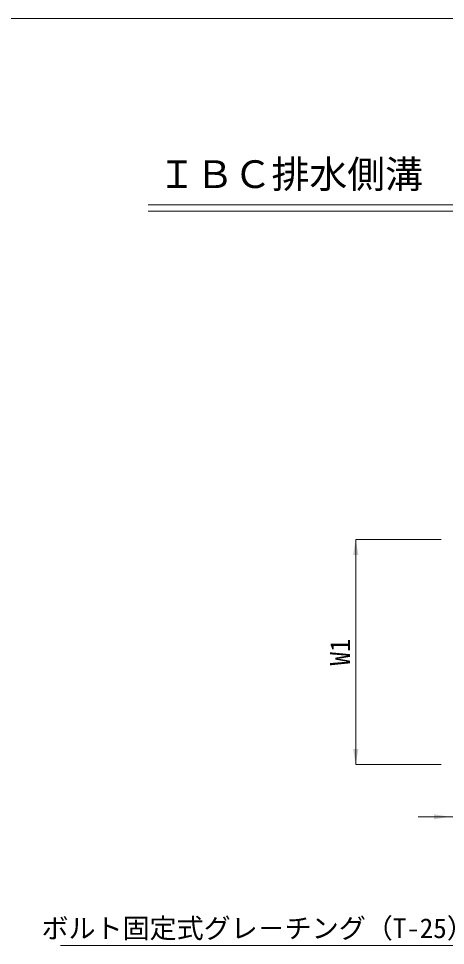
# Model space of a CAD drawing. Units: millimetres at full size; details may follow other scales. Extents: x 50430 to 75195, y -63423 to -40900.
# Drawn here: x 64853 to 65876, y -51904 to -49682 of the extents above; entities that cross this region are included whole.
import ezdxf
from ezdxf.enums import TextEntityAlignment as Align

# ---------------------------------------------------------------- set-up
doc = ezdxf.new("R2010")
doc.units = ezdxf.units.MM
doc.header["$LTSCALE"] = 30
for name, color, linetype, lineweight in [('0_2', 7, 'Continuous', 13), ('寸法線', 7, 'Continuous', 9), ('枠', 5, 'Continuous', 5)]:
    doc.layers.add(name, color=color, linetype=linetype, lineweight=lineweight)
doc.styles.add('ＭＳ ゴシック', font='')
doc.styles.get('ＭＳ ゴシック').set_extended_font_data('MS Gothic')

# ---------------------------------------------------------------- blocks, each defined once
blk = doc.blocks.new('filled_arrow')
at = {"color": 0, "linetype": 'Continuous', "lineweight": -2}
blk.add_solid([(7.5, 1.25), (0, 0), (7.5, -1.25)], dxfattribs=at)

msp = doc.modelspace()

# ---------------------------------------------------------------- linework, layer by layer
at = {"layer": '0_2', "lineweight": 20}
for p, q in [((65163.67, -50128.41), (67870.38, -50128.41)), ((65163.67, -50143.41), (67870.38, -50143.41))]:
    msp.add_line(p, q, dxfattribs=at)
at = {"layer": '寸法線'}
for p, q in [((65660.69, -50930.65), (65660.69, -51470.65)), ((65865.69, -50930.65), (65660.69, -50930.65)), ((65865.69, -51470.65), (65660.69, -51470.65)), ((65810.69, -51595.65), (66060.69, -51595.65))]:
    msp.add_line(p, q, dxfattribs=at)
msp.add_lwpolyline([(66256.72, -51458.38), (65953.5, -51904.2), (64953.65, -51904.2)], dxfattribs=at)
at = {"layer": '枠', "lineweight": 20}
msp.add_line((64003.72, -49681.72), (74003.72, -49681.72), dxfattribs=at)

# ---------------------------------------------------------------- block references
at = {"layer": '寸法線', "xscale": 5, "yscale": 5}
for p, rotation in [((65660.69, -50930.65), 270), ((65660.69, -51470.65), 90), ((65885.69, -51595.65), 180)]:
    msp.add_blockref('filled_arrow', p, dxfattribs=dict(at, rotation=rotation))

# ---------------------------------------------------------------- texts
at = {"layer": '0_2', "style": 'ＭＳ ゴシック'}
msp.add_text('ＩＢＣ排水側溝\u3000深型集水桝\u3000セミフラットＢ Ⅱ型 斜左H=0-20', height=66.46, dxfattribs=at).set_placement((66501.09, -50054.92), align=Align.MIDDLE_CENTER)
at = {"layer": '寸法線', "style": 'ＭＳ ゴシック'}
msp.add_text('W1', height=47.47, rotation=90, dxfattribs=at).set_placement((65623.19, -51200.65), align=Align.MIDDLE_CENTER)
msp.add_text('ボルト固定式グレ－チング（T-25）', height=47.47, dxfattribs=at).set_placement((65943.5, -51839.12), align=Align.TOP_RIGHT)

doc.saveas('drawing.dxf')
